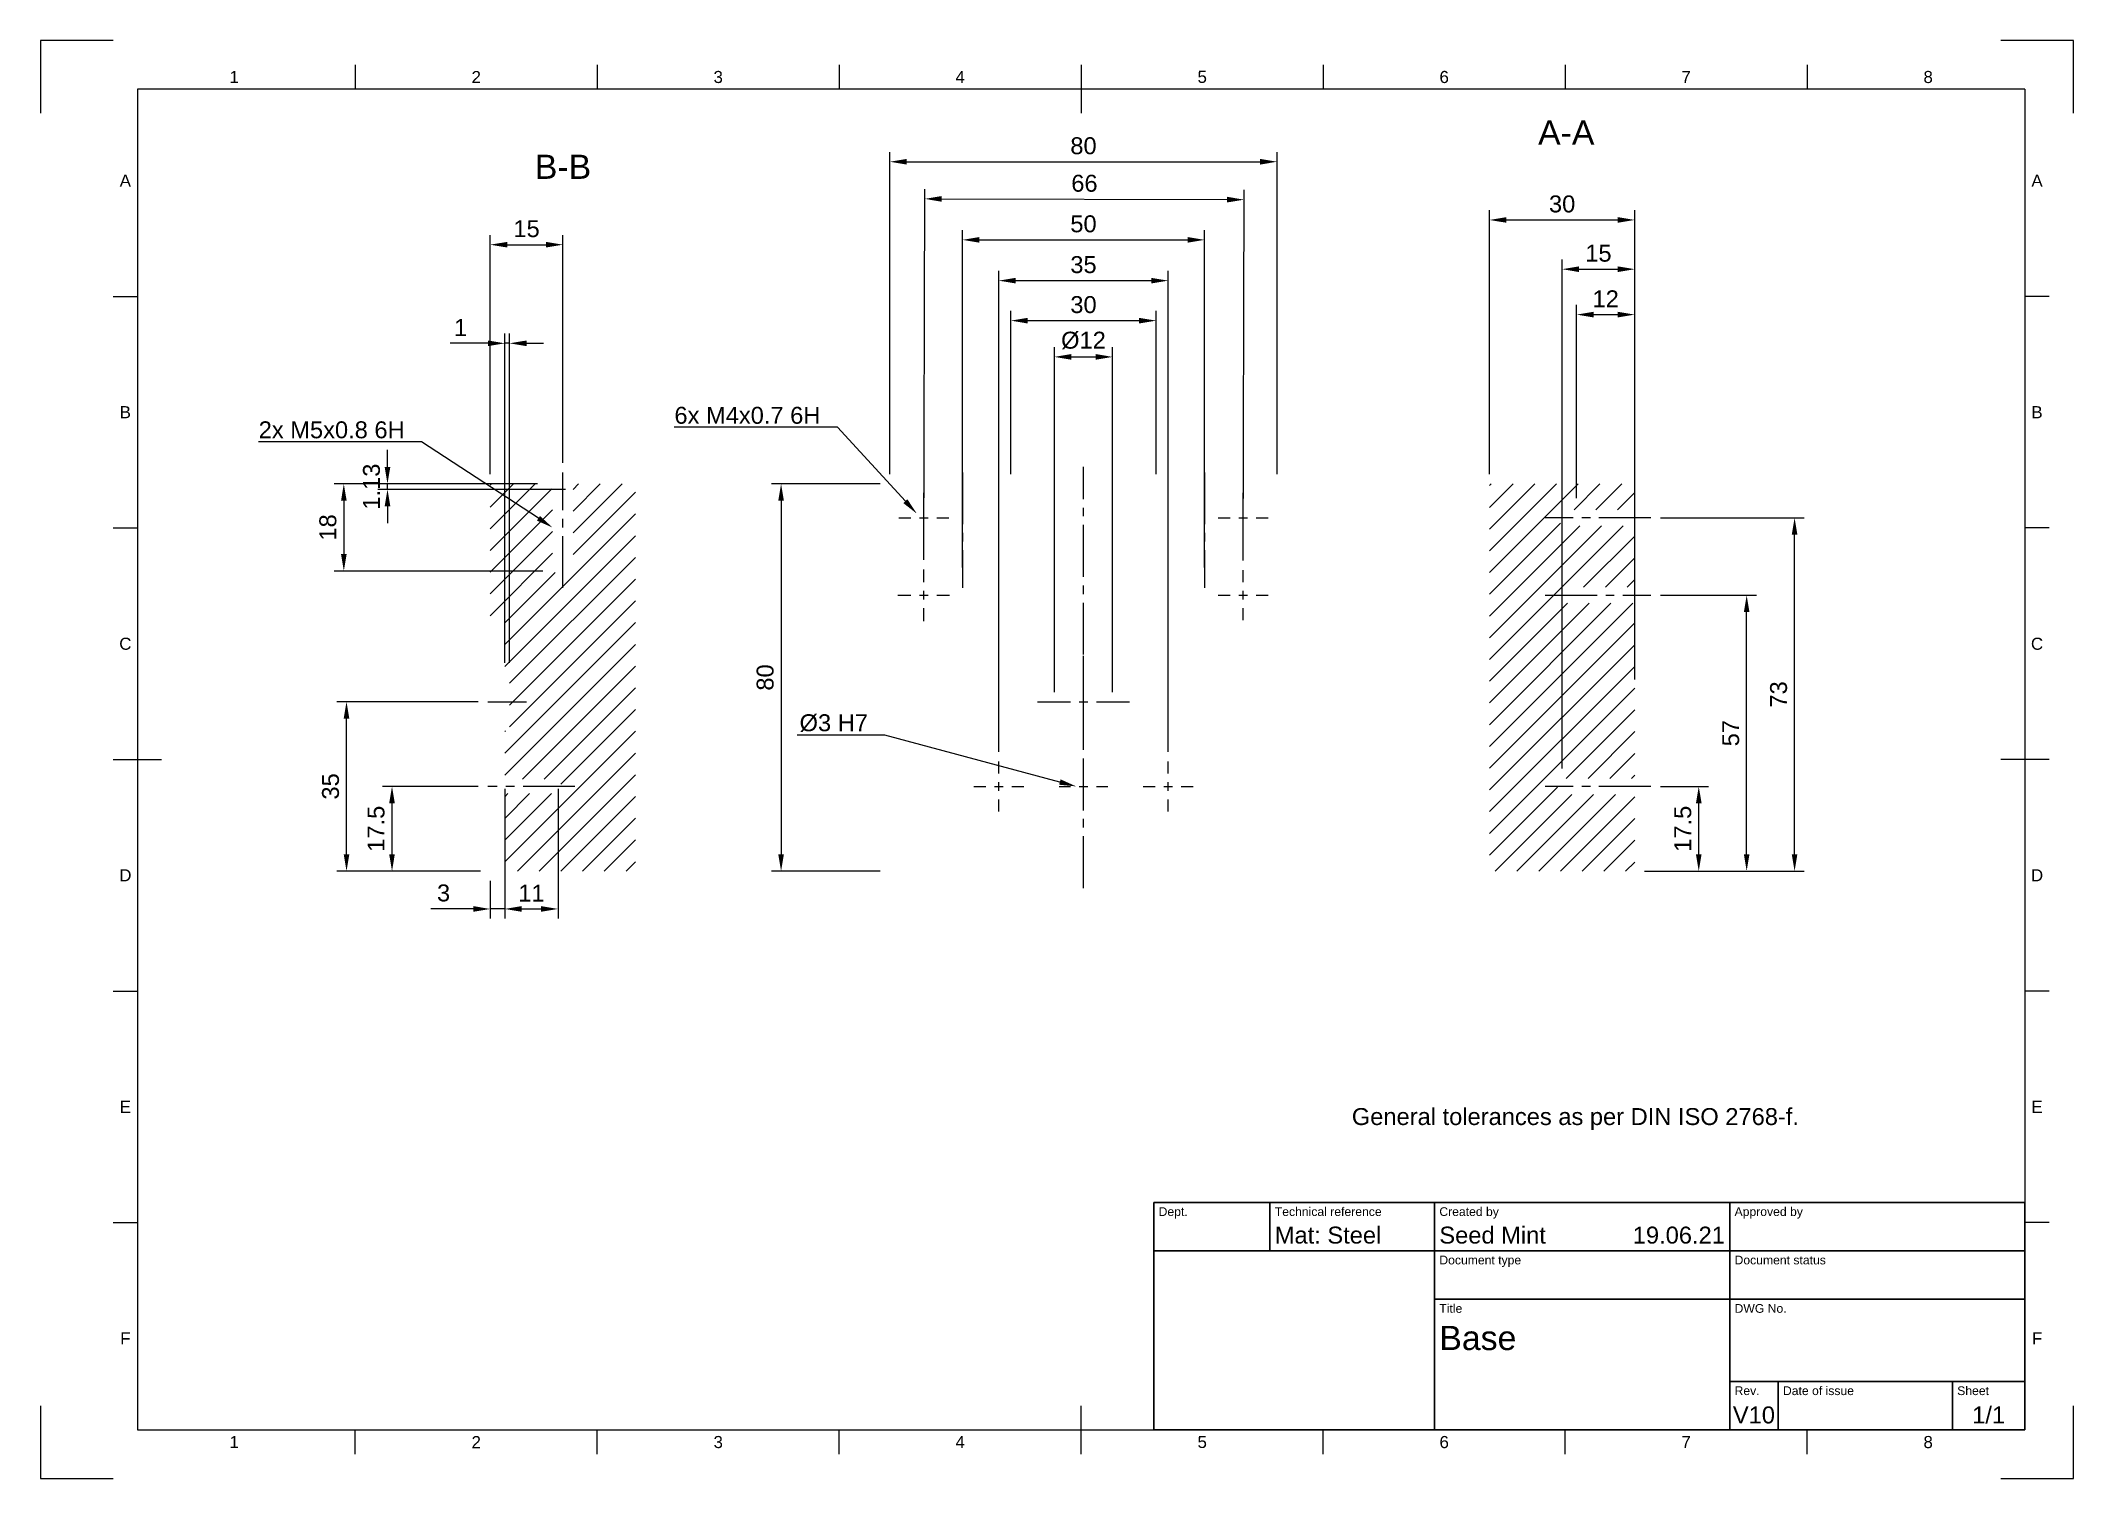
# Paper-space layout 'Plan1' of a CAD drawing. Header units: millimetres. Extents: x 0 to 420, y 0 to 297.
import ezdxf
from ezdxf import colors
from ezdxf.entities.mleader import LeaderData, LeaderLine
from ezdxf.enums import TextEntityAlignment as Align
from ezdxf.math import Vec2, Vec3

# ---------------------------------------------------------------- set-up
doc = ezdxf.new("R2010")
doc.units = ezdxf.units.MM
doc.header["$LTSCALE"] = 0.75
doc.linetypes.add('CENTER2', pattern=[28.575, 19.05, -3.175, 3.175, -3.175])
for name, color, linetype, lineweight in [('Annotations', 7, 'Continuous', 25), ('Beschriftungen', 7, 'Continuous', 25), ('Border', 7, 'Continuous', 25), ('Center Lines', 7, 'CENTER2', 25), ('Dimensions', 7, 'Continuous', 25), ('Schraffur', 7, 'Continuous', 25), ('TitleBlock', 7, 'Continuous', 35)]:
    doc.layers.add(name, color=color, linetype=linetype, lineweight=lineweight)
doc.styles.add('FusionTitle', font='Arial.ttf')
doc.styles.get("Standard").update_dxf_attribs({"font": 'Arial.ttf'})
doc.dimstyles.new('ISO-25', dxfattribs={"dimtxt": 3.5, "dimasz": 3.5, "dimexe": 2, "dimexo": 2, "dimgap": 1.5, "dimtad": 1, "dimzin": 12, "dimdsep": 46, "dimtxsty": 'Standard', "dimcen": 0, "dimclrd": 256, "dimclre": 256, "dimclrt": 256, "dimazin": 3, "dimtp": 0.1, "dimtm": 0.1, "dimtfac": 0.714, "dimtmove": 0, "dimatfit": 3, "dimfxl": 1, "dimtzin": 12, "dimarcsym": 0})

# ---------------------------------------------------------------- blocks, each defined once
blk = doc.blocks.new('ISO_A3_SHEET')
at = {"layer": 'Border'}
for p, q in [((65, 292), (65, 287)), ((115, 292), (115, 287)), ((165, 292), (165, 287)), ((215, 292), (215, 282)), ((265, 292), (265, 287)), ((315, 292), (315, 287)), ((365, 292), (365, 287)), ((410, 287), (20, 287)), ((20, 287), (20, 10)), ((410, 287), (410, 10)), ((15, 244.16666), (20, 244.16666)), ((415, 244.16666), (410, 244.16666)), ((15, 196.33333), (20, 196.33333)), ((415, 196.33333), (410, 196.33333)), ((15, 148.5), (25, 148.5)), ((415, 148.5), (405, 148.5)), ((15, 100.66667), (20, 100.66667)), ((415, 100.66667), (410, 100.66667)), ((15, 52.83334), (20, 52.83334)), ((415, 52.83334), (410, 52.83334)), ((215, 5), (215, 15)), ((20, 10), (410, 10)), ((65, 5), (65, 10)), ((115, 5), (115, 10)), ((165, 5), (165, 10)), ((265, 5), (265, 10)), ((315, 5), (315, 10)), ((365, 5), (365, 10))]:
    blk.add_line(p, q, dxfattribs=at)
at = {"layer": 'Defpoints'}
for p, q in [((15, 297), (0, 297)), ((0, 297), (0, 282)), ((420, 297), (405, 297)), ((420, 282), (420, 297)), ((0, 15), (0, 0)), ((420, 0), (420, 15)), ((0, 0), (15, 0)), ((405, 0), (420, 0))]:
    blk.add_line(p, q, dxfattribs=at)
at = {"layer": 'Border', "style": 'FusionTitle'}
for s, p in [('1', (40, 289.5)), ('2', (90, 289.5)), ('3', (140, 289.5)), ('4', (190, 289.5)), ('5', (240, 289.5)), ('6', (290, 289.5)), ('7', (340, 289.5)), ('8', (390, 289.5)), ('A', (17.5, 268.08333)), ('A', (412.5, 268.08333)), ('B', (17.5, 220.25)), ('B', (412.5, 220.25)), ('C', (17.5, 172.41667)), ('C', (412.5, 172.41667)), ('D', (17.5, 124.58334)), ('D', (412.5, 124.58334)), ('E', (17.5, 76.75001)), ('E', (412.5, 76.75001)), ('F', (17.5, 28.91668)), ('F', (412.5, 28.91668)), ('1', (40, 7.5)), ('2', (90, 7.5)), ('3', (140, 7.5)), ('4', (190, 7.5)), ('5', (240, 7.5)), ('6', (290, 7.5)), ('7', (340, 7.5)), ('8', (390, 7.5))]:
    blk.add_text(s, height=2.5, dxfattribs=at).set_placement(p, align=Align.MIDDLE)
blk = doc.blocks.new('ISO_TITLEBLOCK')
at = {"layer": 'TitleBlock'}
for p, q in [((0, 47), (-180, 47)), ((-180, 47), (-180, 0)), ((-156, 37), (-156, 47)), ((-122, 0), (-122, 47)), ((-61, 0), (-61, 47)), ((0, 0), (0, 47)), ((-180, 37), (0, 37)), ((-122, 27), (0, 27)), ((-61, 10), (0, 10)), ((-51, 0), (-51, 10)), ((-15, 0), (-15, 10)), ((-180, 0), (0, 0))]:
    blk.add_line(p, q, dxfattribs=at)
at = {"layer": 'TitleBlock', "style": 'FusionTitle'}
for s, p in [('Dept.', (-179, 46)), ('Technical reference', (-155, 46)), ('Created by', (-121, 46)), ('Approved by', (-60, 46)), ('Document type', (-121, 36)), ('Document status', (-60, 36)), ('Title', (-121, 26)), ('DWG No.', (-60, 26)), ('Rev.', (-60, 9)), ('Date of issue', (-50, 9)), ('Sheet', (-14, 9))]:
    blk.add_text(s, height=1.8, dxfattribs=at).set_placement(p, align=Align.TOP_LEFT)
for tag, height, p in [('DEPT', 3.5, (-179, 42)), ('TECHNICAL_REFERENCE', 3.5, (-155, 42)), ('CREATED_BY', 3.5, (-121, 42)), ('APPROVED_BY', 3.5, (-60, 42)), ('DOCUMENT_TYPE', 3.5, (-121, 32)), ('DOCUMENT_STATUS', 3.5, (-60, 32)), ('TITLE_1', 5, (-121, 21.5)), ('TITLE_2', 5, (-121, 14)), ('TITLE_3', 5, (-121, 6.5)), ('DATE_OF_ISSUE', 3.5, (-50, 5))]:
    blk.add_attdef(tag, text='', height=height, dxfattribs=at).set_placement(p, align=Align.TOP_LEFT)
for tag, p in [('CREATED_DATE', (-62, 42)), ('APPROVED_DATE', (-0.99, 42))]:
    blk.add_attdef(tag, text='', height=3.5, dxfattribs=at).set_placement(p, align=Align.TOP_RIGHT)
for tag, height, p in [('DRAWING_NUMBER', 5, (-30.5, 19.75)), ('REV', 3.5, (-56, 4.85)), ('SHEET', 3.5, (-7.5, 4.85))]:
    blk.add_attdef(tag, text='', height=height, dxfattribs=at).set_placement(p, align=Align.TOP_CENTER)
blk = doc.blocks.new('*U20')
at = {"layer": 'Center Lines', "color": 0, "ltscale": 0.75, "transparency": 16777216}
blk.add_line((0, -43.5), (0, 43.5), dxfattribs=at)
blk = doc.blocks.new('*U21')
at = {"layer": 'Center Lines', "color": 0, "ltscale": 0.75, "transparency": 16777216}
for p, q in [((0, 2.68), (0, 5.17)), ((-5.17, 0), (-2.68, 0)), ((2.68, 0), (5.17, 0)), ((0, -5.17), (0, -2.68))]:
    blk.add_line(p, q, dxfattribs=at)
at = {"layer": 'Center Lines', "color": 0, "linetype": 'Continuous', "ltscale": 0.75, "transparency": 16777216}
for p, q in [((-0.89, 0), (0.89, 0)), ((0, -0.89), (0, 0.89))]:
    blk.add_line(p, q, dxfattribs=at)
blk = doc.blocks.new('*U22')
at = {"layer": 'Center Lines', "color": 0, "ltscale": 0.75, "transparency": 16777216}
for p, q in [((0, 2.68), (0, 5.33)), ((-5.33, 0), (-2.68, 0)), ((2.68, 0), (5.33, 0)), ((0, -5.33), (0, -2.68))]:
    blk.add_line(p, q, dxfattribs=at)
at = {"layer": 'Center Lines', "color": 0, "linetype": 'Continuous', "ltscale": 0.75, "transparency": 16777216}
for p, q in [((-0.89, 0), (0.89, 0)), ((0, -0.89), (0, 0.89))]:
    blk.add_line(p, q, dxfattribs=at)
blk = doc.blocks.new('*U23')
at = {"layer": 'Center Lines', "color": 0, "ltscale": 0.75, "transparency": 16777216}
for p, q in [((0, 2.68), (0, 5.17)), ((-5.17, 0), (-2.68, 0)), ((2.68, 0), (5.17, 0)), ((0, -5.17), (0, -2.68))]:
    blk.add_line(p, q, dxfattribs=at)
at = {"layer": 'Center Lines', "color": 0, "linetype": 'Continuous', "ltscale": 0.75, "transparency": 16777216}
for p, q in [((-0.89, 0), (0.89, 0)), ((0, -0.89), (0, 0.89))]:
    blk.add_line(p, q, dxfattribs=at)
blk = doc.blocks.new('*U24')
at = {"layer": 'Center Lines', "color": 0, "ltscale": 0.75, "transparency": 16777216}
for p, q in [((0, 2.68), (0, 5.17)), ((-5.17, 0), (-2.68, 0)), ((2.68, 0), (5.17, 0)), ((0, -5.17), (0, -2.68))]:
    blk.add_line(p, q, dxfattribs=at)
at = {"layer": 'Center Lines', "color": 0, "linetype": 'Continuous', "ltscale": 0.75, "transparency": 16777216}
for p, q in [((-0.89, 0), (0.89, 0)), ((0, -0.89), (0, 0.89))]:
    blk.add_line(p, q, dxfattribs=at)
blk = doc.blocks.new('*U25')
at = {"layer": 'Center Lines', "color": 0, "ltscale": 0.75, "transparency": 16777216}
for p, q in [((0, 2.68), (0, 5.17)), ((-5.17, 0), (-2.68, 0)), ((2.68, 0), (5.17, 0)), ((0, -5.17), (0, -2.68))]:
    blk.add_line(p, q, dxfattribs=at)
at = {"layer": 'Center Lines', "color": 0, "linetype": 'Continuous', "ltscale": 0.75, "transparency": 16777216}
for p, q in [((-0.89, 0), (0.89, 0)), ((0, -0.89), (0, 0.89))]:
    blk.add_line(p, q, dxfattribs=at)
blk = doc.blocks.new('*U26')
at = {"layer": 'Center Lines', "color": 0, "ltscale": 0.75, "transparency": 16777216}
for p, q in [((0, 2.68), (0, 5.17)), ((-5.17, 0), (-2.68, 0)), ((2.68, 0), (5.17, 0)), ((0, -5.17), (0, -2.68))]:
    blk.add_line(p, q, dxfattribs=at)
at = {"layer": 'Center Lines', "color": 0, "linetype": 'Continuous', "ltscale": 0.75, "transparency": 16777216}
for p, q in [((-0.89, 0), (0.89, 0)), ((0, -0.89), (0, 0.89))]:
    blk.add_line(p, q, dxfattribs=at)
blk = doc.blocks.new('*U27')
at = {"layer": 'Center Lines', "color": 0, "ltscale": 0.75, "transparency": 16777216}
for p, q in [((0, 2.68), (0, 9.5)), ((-9.5, 0), (-2.68, 0)), ((2.68, 0), (9.5, 0)), ((0, -9.5), (0, -2.68))]:
    blk.add_line(p, q, dxfattribs=at)
at = {"layer": 'Center Lines', "color": 0, "linetype": 'Continuous', "ltscale": 0.75, "transparency": 16777216}
for p, q in [((-0.89, 0), (0.89, 0)), ((0, -0.89), (0, 0.89))]:
    blk.add_line(p, q, dxfattribs=at)
blk = doc.blocks.new('*U28')
at = {"layer": 'Center Lines', "color": 0, "ltscale": 0.75, "transparency": 16777216}
blk.add_line((0, 11.9335), (0, -11.9335), dxfattribs=at)
blk = doc.blocks.new('*U29')
at = {"layer": 'Center Lines', "color": 0, "ltscale": 0.75, "transparency": 16777216}
blk.add_line((0, 11.9335), (0, -11.9335), dxfattribs=at)
blk = doc.blocks.new('*D30')
at = {"layer": 'Defpoints', "color": 0, "transparency": 16777216}
for p in [(255.47, 271.99), (175.47, 205.44), (255.47, 205.44)]:
    blk.add_point(p, dxfattribs=at)
at = {"layer": 'Dimensions', "lineweight": -2, "transparency": 16777216}
for p, q in [((175.47, 207.44), (175.47, 273.99)), ((255.47, 207.44), (255.47, 273.99)), ((178.97, 271.99), (251.97, 271.99))]:
    blk.add_line(p, q, dxfattribs=at)
at = {"layer": 'Dimensions', "transparency": 16777216}
for points in [[(178.97, 272.57), (178.97, 271.4), (175.47, 271.99)], [(251.97, 272.57), (251.97, 271.4), (255.47, 271.99)]]:
    blk.add_solid(points, dxfattribs=at)
at = {"layer": 'Dimensions', "transparency": 16777216, "insert": (215.47, 275.27), "char_height": 3.5, "attachment_point": 5}
blk.add_mtext('80', dxfattribs=at)
blk = doc.blocks.new('*D31')
at = {"layer": 'Defpoints', "color": 0, "transparency": 16777216}
for p in [(240.47, 255.85), (190.47, 186.17), (240.47, 186.17)]:
    blk.add_point(p, dxfattribs=at)
at = {"layer": 'Dimensions', "lineweight": -2, "transparency": 16777216}
for p, q in [((190.47, 188.17), (190.47, 257.85)), ((240.47, 188.17), (240.47, 257.85)), ((193.97, 255.85), (236.97, 255.85))]:
    blk.add_line(p, q, dxfattribs=at)
at = {"layer": 'Dimensions', "transparency": 16777216}
for points in [[(193.97, 256.43), (193.97, 255.27), (190.47, 255.85)], [(236.97, 256.43), (236.97, 255.27), (240.47, 255.85)]]:
    blk.add_solid(points, dxfattribs=at)
at = {"layer": 'Dimensions', "transparency": 16777216, "insert": (215.47, 259.14), "char_height": 3.5, "attachment_point": 5}
blk.add_mtext('50', dxfattribs=at)
blk = doc.blocks.new('*D32')
at = {"layer": 'Defpoints', "color": 0, "transparency": 16777216}
for p in [(230.47, 239.16), (200.47, 205.44), (230.47, 205.44)]:
    blk.add_point(p, dxfattribs=at)
at = {"layer": 'Dimensions', "lineweight": -2, "transparency": 16777216}
for p, q in [((200.47, 207.44), (200.47, 241.16)), ((230.47, 207.44), (230.47, 241.16)), ((203.97, 239.16), (226.97, 239.16))]:
    blk.add_line(p, q, dxfattribs=at)
at = {"layer": 'Dimensions', "transparency": 16777216}
for points in [[(203.97, 239.74), (203.97, 238.57), (200.47, 239.16)], [(226.97, 239.74), (226.97, 238.57), (230.47, 239.16)]]:
    blk.add_solid(points, dxfattribs=at)
at = {"layer": 'Dimensions', "transparency": 16777216, "insert": (215.47, 242.45), "char_height": 3.5, "attachment_point": 5}
blk.add_mtext('30', dxfattribs=at)
blk = doc.blocks.new('*U35')
at = {"layer": 'Center Lines', "color": 0, "ltscale": 0.75, "transparency": 16777216}
for p, q in [((0, 2.68), (0, 5)), ((-5, 0), (-2.68, 0)), ((2.68, 0), (5, 0)), ((0, -5), (0, -2.68))]:
    blk.add_line(p, q, dxfattribs=at)
at = {"layer": 'Center Lines', "color": 0, "linetype": 'Continuous', "ltscale": 0.75, "transparency": 16777216}
for p, q in [((-0.89, 0), (0.89, 0)), ((0, -0.89), (0, 0.89))]:
    blk.add_line(p, q, dxfattribs=at)
blk = doc.blocks.new('*D36')
at = {"layer": 'Defpoints', "color": 0, "transparency": 16777216}
for p in [(175.47, 205.44), (152.99, 125.44), (175.47, 125.44)]:
    blk.add_point(p, dxfattribs=at)
at = {"layer": 'Dimensions', "lineweight": -2, "transparency": 16777216}
for p, q in [((173.47, 205.44), (150.99, 205.44)), ((152.99, 201.94), (152.99, 128.94)), ((173.47, 125.44), (150.99, 125.44))]:
    blk.add_line(p, q, dxfattribs=at)
at = {"layer": 'Dimensions', "transparency": 16777216}
for points in [[(152.41, 201.94), (153.58, 201.94), (152.99, 205.44)], [(152.41, 128.94), (153.58, 128.94), (152.99, 125.44)]]:
    blk.add_solid(points, dxfattribs=at)
at = {"layer": 'Dimensions', "transparency": 16777216, "insert": (149.71, 165.44), "char_height": 3.5, "attachment_point": 5, "rotation": 90}
blk.add_mtext('80', dxfattribs=at)
blk = doc.blocks.new('*D37')
at = {"layer": 'Defpoints', "color": 0, "transparency": 16777216}
for p in [(221.47, 231.67), (209.47, 160.44), (221.47, 160.44)]:
    blk.add_point(p, dxfattribs=at)
at = {"layer": 'Dimensions', "lineweight": -2, "transparency": 16777216}
for p, q in [((209.47, 162.44), (209.47, 233.67)), ((212.97, 231.67), (217.97, 231.67)), ((221.47, 162.44), (221.47, 233.67))]:
    blk.add_line(p, q, dxfattribs=at)
at = {"layer": 'Dimensions', "transparency": 16777216}
for points in [[(212.97, 232.26), (212.97, 231.09), (209.47, 231.67)], [(217.97, 232.26), (217.97, 231.09), (221.47, 231.67)]]:
    blk.add_solid(points, dxfattribs=at)
at = {"layer": 'Dimensions', "transparency": 16777216, "insert": (215.47, 235.06), "char_height": 3.5, "attachment_point": 5}
blk.add_mtext('%%C12', dxfattribs=at)
blk = doc.blocks.new('*D38')
at = {"layer": 'Defpoints', "color": 0, "transparency": 16777216}
for p in [(329.37, 259.96), (299.37, 205.44), (329.37, 205.44)]:
    blk.add_point(p, dxfattribs=at)
at = {"layer": 'Dimensions', "lineweight": -2, "transparency": 16777216}
for p, q in [((299.37, 207.44), (299.37, 261.96)), ((329.37, 207.44), (329.37, 261.96)), ((302.87, 259.96), (325.87, 259.96))]:
    blk.add_line(p, q, dxfattribs=at)
at = {"layer": 'Dimensions', "transparency": 16777216}
for points in [[(302.87, 260.54), (302.87, 259.38), (299.37, 259.96)], [(325.87, 260.54), (325.87, 259.38), (329.37, 259.96)]]:
    blk.add_solid(points, dxfattribs=at)
at = {"layer": 'Dimensions', "transparency": 16777216, "insert": (314.37, 263.25), "char_height": 3.5, "attachment_point": 5}
blk.add_mtext('30', dxfattribs=at)
blk = doc.blocks.new('*D39')
at = {"layer": 'Defpoints', "color": 0, "transparency": 16777216}
for p in [(329.37, 240.41), (329.37, 205.44), (317.37, 200.5)]:
    blk.add_point(p, dxfattribs=at)
at = {"layer": 'Dimensions', "lineweight": -2, "transparency": 16777216}
for p, q in [((317.37, 202.5), (317.37, 242.41)), ((320.87, 240.41), (325.87, 240.41)), ((329.37, 207.44), (329.37, 242.41))]:
    blk.add_line(p, q, dxfattribs=at)
at = {"layer": 'Dimensions', "transparency": 16777216}
for points in [[(320.87, 240.99), (320.87, 239.83), (317.37, 240.41)], [(325.87, 240.99), (325.87, 239.83), (329.37, 240.41)]]:
    blk.add_solid(points, dxfattribs=at)
at = {"layer": 'Dimensions', "transparency": 16777216, "insert": (323.37, 243.67), "char_height": 3.5, "attachment_point": 5}
blk.add_mtext('12', dxfattribs=at)
blk = doc.blocks.new('*U40')
at = {"layer": 'Center Lines', "color": 0, "ltscale": 0.75, "transparency": 16777216}
blk.add_line((10.91675, 0), (-10.91675, 0), dxfattribs=at)
blk = doc.blocks.new('*U41')
at = {"layer": 'Center Lines', "color": 0, "ltscale": 0.75, "transparency": 16777216}
blk.add_line((-10.91675, 0), (10.91675, 0), dxfattribs=at)
blk = doc.blocks.new('*U42')
at = {"layer": 'Center Lines', "color": 0, "ltscale": 0.75, "transparency": 16777216}
blk.add_line((10.91675, 0), (-10.91675, 0), dxfattribs=at)
blk = doc.blocks.new('*D43')
at = {"layer": 'Defpoints', "color": 0, "transparency": 16777216}
for p in [(332.7, 142.94), (342.6, 142.94), (329.37, 125.44)]:
    blk.add_point(p, dxfattribs=at)
at = {"layer": 'Dimensions', "lineweight": -2, "transparency": 16777216}
for p, q in [((334.7, 142.94), (344.6, 142.94)), ((342.6, 128.94), (342.6, 139.44)), ((331.37, 125.44), (344.6, 125.44))]:
    blk.add_line(p, q, dxfattribs=at)
at = {"layer": 'Dimensions', "transparency": 16777216}
for points in [[(342.02, 139.44), (343.19, 139.44), (342.6, 142.94)], [(342.02, 128.94), (343.19, 128.94), (342.6, 125.44)]]:
    blk.add_solid(points, dxfattribs=at)
at = {"layer": 'Dimensions', "transparency": 16777216, "insert": (339.31, 134.19), "char_height": 3.5, "attachment_point": 5, "rotation": 90}
blk.add_mtext('17.5', dxfattribs=at)
blk = doc.blocks.new('*D44')
at = {"layer": 'Defpoints', "color": 0, "transparency": 16777216}
for p in [(332.7, 182.44), (352.5, 182.44), (329.37, 125.44)]:
    blk.add_point(p, dxfattribs=at)
at = {"layer": 'Dimensions', "lineweight": -2, "transparency": 16777216}
for p, q in [((334.7, 182.44), (354.5, 182.44)), ((352.5, 128.94), (352.5, 178.94)), ((331.37, 125.44), (354.5, 125.44))]:
    blk.add_line(p, q, dxfattribs=at)
at = {"layer": 'Dimensions', "transparency": 16777216}
for points in [[(351.92, 178.94), (353.08, 178.94), (352.5, 182.44)], [(351.92, 128.94), (353.08, 128.94), (352.5, 125.44)]]:
    blk.add_solid(points, dxfattribs=at)
at = {"layer": 'Dimensions', "transparency": 16777216, "insert": (349.22, 153.94), "char_height": 3.5, "attachment_point": 5, "rotation": 90}
blk.add_mtext('57', dxfattribs=at)
blk = doc.blocks.new('*D45')
at = {"layer": 'Defpoints', "color": 0, "transparency": 16777216}
for p in [(332.7, 198.44), (362.4, 198.44), (329.37, 125.44)]:
    blk.add_point(p, dxfattribs=at)
at = {"layer": 'Dimensions', "lineweight": -2, "transparency": 16777216}
for p, q in [((334.7, 198.44), (364.4, 198.44)), ((362.4, 128.94), (362.4, 194.94)), ((331.37, 125.44), (364.4, 125.44))]:
    blk.add_line(p, q, dxfattribs=at)
at = {"layer": 'Dimensions', "transparency": 16777216}
for points in [[(361.82, 194.94), (362.98, 194.94), (362.4, 198.44)], [(361.82, 128.94), (362.98, 128.94), (362.4, 125.44)]]:
    blk.add_solid(points, dxfattribs=at)
at = {"layer": 'Dimensions', "transparency": 16777216, "insert": (359.11, 161.94), "char_height": 3.5, "attachment_point": 5, "rotation": 90}
blk.add_mtext('73', dxfattribs=at)
blk = doc.blocks.new('*D46')
at = {"layer": 'Defpoints', "color": 0, "transparency": 16777216}
for p in [(248.66, 264.15), (182.47, 187.77), (248.47, 187.61)]:
    blk.add_point(p, dxfattribs=at)
at = {"layer": 'Dimensions', "lineweight": -2, "transparency": 16777216}
for p, q in [((182.47, 189.77), (182.67, 266.32)), ((248.47, 189.61), (248.67, 266.15)), ((186.16, 264.31), (245.16, 264.16))]:
    blk.add_line(p, q, dxfattribs=at)
at = {"layer": 'Dimensions', "transparency": 16777216}
for points in [[(186.16, 264.89), (186.16, 263.73), (182.66, 264.32)], [(245.16, 264.74), (245.16, 263.58), (248.66, 264.15)]]:
    blk.add_solid(points, dxfattribs=at)
at = {"layer": 'Dimensions', "transparency": 16777216, "insert": (215.67, 267.52), "char_height": 3.5, "attachment_point": 5, "rotation": 359.8555}
blk.add_mtext('66', dxfattribs=at)
blk = doc.blocks.new('*U49')
at = {"layer": 'Center Lines', "color": 0, "ltscale": 0.75, "transparency": 16777216}
blk.add_line((0, -11.9335), (0, 11.9335), dxfattribs=at)
blk = doc.blocks.new('*U50')
at = {"layer": 'Center Lines', "color": 0, "ltscale": 0.75, "transparency": 16777216}
blk.add_line((9, 0), (-9, 0), dxfattribs=at)
blk = doc.blocks.new('*U51')
at = {"layer": 'Center Lines', "color": 0, "ltscale": 0.75, "transparency": 16777216}
blk.add_line((-4, 0), (4, 0), dxfattribs=at)
blk = doc.blocks.new('*D52')
at = {"layer": 'Defpoints', "color": 0, "transparency": 16777216}
for p in [(107.9, 254.85), (107.9, 207.81), (92.9, 205.44)]:
    blk.add_point(p, dxfattribs=at)
at = {"layer": 'Dimensions', "lineweight": -2, "transparency": 16777216}
for p, q in [((92.9, 207.44), (92.9, 256.85)), ((107.9, 209.81), (107.9, 256.85)), ((96.4, 254.85), (104.4, 254.85))]:
    blk.add_line(p, q, dxfattribs=at)
at = {"layer": 'Dimensions', "transparency": 16777216}
for points in [[(96.4, 255.43), (96.4, 254.27), (92.9, 254.85)], [(104.4, 255.43), (104.4, 254.27), (107.9, 254.85)]]:
    blk.add_solid(points, dxfattribs=at)
at = {"layer": 'Dimensions', "transparency": 16777216, "insert": (100.4, 258.14), "char_height": 3.5, "attachment_point": 5}
blk.add_mtext('15', dxfattribs=at)
blk = doc.blocks.new('*D53')
at = {"layer": 'Defpoints', "color": 0, "transparency": 16777216}
for p in [(95.9, 144.44), (106.9, 144.44), (106.9, 117.63)]:
    blk.add_point(p, dxfattribs=at)
at = {"layer": 'Dimensions', "lineweight": -2, "transparency": 16777216}
for p, q in [((95.9, 142.44), (95.9, 115.63)), ((106.9, 142.44), (106.9, 115.63)), ((99.4, 117.63), (103.4, 117.63))]:
    blk.add_line(p, q, dxfattribs=at)
at = {"layer": 'Dimensions', "transparency": 16777216}
for points in [[(99.4, 118.21), (99.4, 117.05), (95.9, 117.63)], [(103.4, 118.21), (103.4, 117.05), (106.9, 117.63)]]:
    blk.add_solid(points, dxfattribs=at)
at = {"layer": 'Dimensions', "transparency": 16777216, "insert": (101.4, 120.89), "char_height": 3.5, "attachment_point": 5}
blk.add_mtext('11', dxfattribs=at)
blk = doc.blocks.new('*D54')
at = {"layer": 'Defpoints', "color": 0, "transparency": 16777216}
for p in [(92.9, 125.44), (95.9, 125.44), (95.9, 117.62)]:
    blk.add_point(p, dxfattribs=at)
at = {"layer": 'Dimensions', "lineweight": -2, "transparency": 16777216}
for p, q in [((92.9, 123.44), (92.9, 115.62)), ((95.9, 123.44), (95.9, 115.62)), ((89.4, 117.62), (80.6, 117.62)), ((95.9, 117.62), (92.9, 117.62)), ((99.4, 117.62), (102.9, 117.62))]:
    blk.add_line(p, q, dxfattribs=at)
at = {"layer": 'Dimensions', "transparency": 16777216}
for points in [[(89.4, 118.21), (89.4, 117.04), (92.9, 117.62)], [(99.4, 118.21), (99.4, 117.04), (95.9, 117.62)]]:
    blk.add_solid(points, dxfattribs=at)
at = {"layer": 'Dimensions', "transparency": 16777216, "insert": (83.25, 120.91), "char_height": 3.5, "attachment_point": 5}
blk.add_mtext('3', dxfattribs=at)
blk = doc.blocks.new('*D55')
at = {"layer": 'Defpoints', "color": 0, "transparency": 16777216}
for p in [(96.9, 234.48), (95.9, 166.44), (96.9, 166.44)]:
    blk.add_point(p, dxfattribs=at)
at = {"layer": 'Dimensions', "lineweight": -2, "transparency": 16777216}
for p, q in [((95.9, 168.44), (95.9, 236.48)), ((96.9, 168.44), (96.9, 236.48)), ((92.4, 234.48), (84.61, 234.48)), ((96.9, 234.48), (95.9, 234.48)), ((100.4, 234.48), (103.9, 234.48))]:
    blk.add_line(p, q, dxfattribs=at)
at = {"layer": 'Dimensions', "transparency": 16777216}
for points in [[(92.4, 235.06), (92.4, 233.89), (95.9, 234.48)], [(100.4, 235.06), (100.4, 233.89), (96.9, 234.48)]]:
    blk.add_solid(points, dxfattribs=at)
at = {"layer": 'Dimensions', "transparency": 16777216, "insert": (86.75, 237.73), "char_height": 3.5, "attachment_point": 5}
blk.add_mtext('1', dxfattribs=at)
blk = doc.blocks.new('*D56')
at = {"layer": 'Defpoints', "color": 0, "transparency": 16777216}
for p in [(329.37, 249.79), (329.37, 163), (314.37, 144.61)]:
    blk.add_point(p, dxfattribs=at)
at = {"layer": 'Dimensions', "lineweight": -2, "transparency": 16777216}
for p, q in [((314.37, 146.61), (314.37, 251.79)), ((317.87, 249.79), (325.87, 249.79)), ((329.37, 165), (329.37, 251.79))]:
    blk.add_line(p, q, dxfattribs=at)
at = {"layer": 'Dimensions', "transparency": 16777216}
for points in [[(317.87, 250.37), (317.87, 249.2), (314.37, 249.79)], [(325.87, 250.37), (325.87, 249.2), (329.37, 249.79)]]:
    blk.add_solid(points, dxfattribs=at)
at = {"layer": 'Dimensions', "transparency": 16777216, "insert": (321.87, 253.07), "char_height": 3.5, "attachment_point": 5}
blk.add_mtext('15', dxfattribs=at)
blk = doc.blocks.new('*D59')
at = {"layer": 'Defpoints', "color": 0, "transparency": 16777216}
for p in [(72.6, 142.94), (92.4, 142.94), (92.9, 125.44)]:
    blk.add_point(p, dxfattribs=at)
at = {"layer": 'Dimensions', "lineweight": -2, "transparency": 16777216}
for p, q in [((90.4, 142.94), (70.6, 142.94)), ((72.6, 128.94), (72.6, 139.44)), ((90.9, 125.44), (70.6, 125.44))]:
    blk.add_line(p, q, dxfattribs=at)
at = {"layer": 'Dimensions', "transparency": 16777216}
for points in [[(72.01, 139.44), (73.18, 139.44), (72.6, 142.94)], [(72.01, 128.94), (73.18, 128.94), (72.6, 125.44)]]:
    blk.add_solid(points, dxfattribs=at)
at = {"layer": 'Dimensions', "transparency": 16777216, "insert": (69.31, 134.19), "char_height": 3.5, "attachment_point": 5, "rotation": 90}
blk.add_mtext('17.5', dxfattribs=at)
blk = doc.blocks.new('*D60')
at = {"layer": 'Defpoints', "color": 0, "transparency": 16777216}
for p in [(63.2, 160.44), (92.4, 160.44), (92.9, 125.44)]:
    blk.add_point(p, dxfattribs=at)
at = {"layer": 'Dimensions', "lineweight": -2, "transparency": 16777216}
for p, q in [((90.4, 160.44), (61.2, 160.44)), ((63.2, 128.94), (63.2, 156.94)), ((90.9, 125.44), (61.2, 125.44))]:
    blk.add_line(p, q, dxfattribs=at)
at = {"layer": 'Dimensions', "transparency": 16777216}
for points in [[(62.61, 156.94), (63.78, 156.94), (63.2, 160.44)], [(62.61, 128.94), (63.78, 128.94), (63.2, 125.44)]]:
    blk.add_solid(points, dxfattribs=at)
at = {"layer": 'Dimensions', "transparency": 16777216, "insert": (59.91, 142.94), "char_height": 3.5, "attachment_point": 5, "rotation": 90}
blk.add_mtext('35', dxfattribs=at)
blk = doc.blocks.new('*D61')
at = {"layer": 'Defpoints', "color": 0, "transparency": 16777216}
for p in [(104.65, 205.44), (62.64, 187.44), (105.78, 187.44)]:
    blk.add_point(p, dxfattribs=at)
at = {"layer": 'Dimensions', "lineweight": -2, "transparency": 16777216}
for p, q in [((102.65, 205.44), (60.64, 205.44)), ((62.64, 201.94), (62.64, 190.94)), ((103.78, 187.44), (60.64, 187.44))]:
    blk.add_line(p, q, dxfattribs=at)
at = {"layer": 'Dimensions', "transparency": 16777216}
for points in [[(62.06, 201.94), (63.23, 201.94), (62.64, 205.44)], [(62.06, 190.94), (63.23, 190.94), (62.64, 187.44)]]:
    blk.add_solid(points, dxfattribs=at)
at = {"layer": 'Dimensions', "transparency": 16777216, "insert": (59.36, 196.44), "char_height": 3.5, "attachment_point": 5, "rotation": 90}
blk.add_mtext('18', dxfattribs=at)
blk = doc.blocks.new('*D62')
at = {"layer": 'Defpoints', "color": 0, "transparency": 16777216}
for p in [(232.97, 247.42), (197.97, 148.11), (232.97, 148.11)]:
    blk.add_point(p, dxfattribs=at)
at = {"layer": 'Dimensions', "lineweight": -2, "transparency": 16777216}
for p, q in [((197.97, 150.11), (197.97, 249.42)), ((232.97, 150.11), (232.97, 249.42)), ((201.47, 247.42), (229.47, 247.42))]:
    blk.add_line(p, q, dxfattribs=at)
at = {"layer": 'Dimensions', "transparency": 16777216}
for points in [[(201.47, 248), (201.47, 246.84), (197.97, 247.42)], [(229.47, 248), (229.47, 246.84), (232.97, 247.42)]]:
    blk.add_solid(points, dxfattribs=at)
at = {"layer": 'Dimensions', "transparency": 16777216, "insert": (215.47, 250.71), "char_height": 3.5, "attachment_point": 5}
blk.add_mtext('35', dxfattribs=at)
blk = doc.blocks.new('*D63')
at = {"layer": 'Defpoints', "color": 0, "transparency": 16777216}
for p in [(71.66, 205.44), (104.65, 205.44), (110.45, 204.31)]:
    blk.add_point(p, dxfattribs=at)
at = {"layer": 'Dimensions', "lineweight": -2, "transparency": 16777216}
for p, q in [((71.66, 208.94), (71.66, 212.44)), ((102.65, 205.44), (69.66, 205.44)), ((108.45, 204.31), (69.66, 204.31)), ((71.66, 204.31), (71.66, 205.44)), ((71.66, 200.81), (71.66, 197.31))]:
    blk.add_line(p, q, dxfattribs=at)
at = {"layer": 'Dimensions', "transparency": 16777216}
for points in [[(71.08, 208.94), (72.25, 208.94), (71.66, 205.44)], [(71.08, 200.81), (72.25, 200.81), (71.66, 204.31)]]:
    blk.add_solid(points, dxfattribs=at)
at = {"layer": 'Dimensions', "transparency": 16777216, "insert": (68.37, 204.87), "char_height": 3.5, "attachment_point": 5, "rotation": 90}
blk.add_mtext('1.13', dxfattribs=at)

psp = doc.layouts.new('Plan1')

# ---------------------------------------------------------------- hatches: boundary and pattern name
at = {"layer": 'Schraffur'}
h = psp.add_hatch(dxfattribs=at)
h.set_pattern_fill('ANSI31', color=256, style=0)
edge = h.paths.add_edge_path(flags=0)
edge.add_line((92.896, 176.972), (95.896, 176.972))
edge.add_line((95.896, 176.972), (122.896, 176.972))
edge.add_line((122.896, 176.972), (122.896, 205.441))
edge.add_line((122.896, 205.441), (111.144, 205.441))
edge.add_spline(control_points=[(111.144, 205.441), (110.457, 204.755), (110.01, 204.308)], knot_values=[0, 0, 0, 0.1603073, 0.1603073, 0.1603073], weights=[1, 1.023102, 1], degree=2, periodic=0)
edge.add_line((110.01, 204.308), (110.01, 187.441))
edge.add_spline(control_points=[(110.01, 187.441), (109.213, 186.963), (108.538, 186.56), (108.143, 186.33), (107.941, 186.232), (107.812, 186.246), (107.557, 186.381), (106.839, 186.807), (105.782, 187.441)], knot_values=[0, 0, 0, 0.0154634, 0.040517, 0.1134021, 0.2664357, 0.3970966, 0.4614141, 0.486446, 0.486446, 0.486446], weights=[1, 1.5541731, 2.9138908, 5.8390883, 10.1605565, 9.1902434, 4.769604, 1.8970826, 1], degree=2, periodic=0)
edge.add_line((105.782, 187.441), (105.782, 204.308))
edge.add_spline(control_points=[(105.782, 204.308), (105.335, 204.755), (104.648, 205.441)], knot_values=[0, 0, 0, 0.1603073, 0.1603073, 0.1603073], weights=[1, 1.023102, 1], degree=2, periodic=0)
edge.add_line((104.648, 205.441), (92.896, 205.441))
edge.add_line((92.896, 205.441), (92.896, 176.972))
edge = h.paths.add_edge_path(flags=0)
edge.add_line((95.896, 176.972), (95.896, 166.44))
edge.add_line((95.896, 166.44), (96.896, 166.44))
edge.add_line((96.896, 166.44), (96.896, 154.442))
edge.add_line((96.896, 154.442), (95.896, 154.442))
edge.add_line((95.896, 154.442), (95.896, 144.437))
edge.add_line((95.896, 144.437), (106.896, 144.437))
edge.add_spline(control_points=[(106.896, 144.437), (107.32, 143.729), (107.597, 143.257), (107.72, 143.026), (107.734, 142.899), (107.644, 142.707), (107.344, 142.193), (106.896, 141.446)], knot_values=[0, 0, 0, 0.0220534, 0.0596946, 0.1542097, 0.259038, 0.3179705, 0.342316, 0.342316, 0.342316], weights=[1, 1.7770041, 3.6092169, 6.6414999, 7.3369689, 4.3745269, 1.85776, 1], degree=2, periodic=0)
edge.add_line((106.896, 141.446), (95.896, 141.446))
edge.add_line((95.896, 141.446), (95.896, 125.441))
edge.add_line((95.896, 125.441), (122.896, 125.441))
edge.add_line((122.896, 125.441), (122.896, 176.972))
edge.add_line((122.896, 176.972), (95.896, 176.972))
h = psp.add_hatch(dxfattribs=at)
h.set_pattern_fill('ANSI31', color=256, style=0)
h.paths.add_polyline_path([(329.369, 162.999), (299.369, 162.999), (299.369, 125.441), (329.369, 125.441), (329.369, 141.109), (329.202, 141.275), (314.369, 141.275), (313.368, 142.941), (314.369, 144.607), (329.202, 144.607), (329.369, 144.774)], flags=0)
h.paths.add_polyline_path([(329.369, 162.999), (329.369, 180.609), (329.202, 180.775), (314.369, 180.775), (313.368, 182.441), (314.369, 184.107), (329.202, 184.107), (329.369, 184.274), (329.369, 196.609), (329.202, 196.775), (314.369, 196.775), (313.368, 198.441), (314.369, 200.107), (329.202, 200.107), (329.369, 200.274), (329.369, 205.441), (299.369, 205.441), (299.369, 162.999)], flags=0)

# ---------------------------------------------------------------- block references
at = {"layer": 'Border'}
psp.add_blockref('ISO_A3_SHEET', (0, 0), dxfattribs=at)
at = {"layer": 'Center Lines', "ltscale": 0.75}
for name, p in [('*U49', (107.896, 195.875)), ('*U28', (190.47, 195.875)), ('*U20', (215.47, 165.441)), ('*U29', (240.47, 195.875)), ('*U21', (182.47, 198.441)), ('*U23', (248.47, 198.441)), ('*U40', (321.786, 198.441)), ('*U22', (182.47, 182.441)), ('*U24', (248.47, 182.441)), ('*U41', (321.786, 182.441)), ('*U27', (215.47, 160.441)), ('*U51', (96.396, 160.441)), ('*U26', (197.97, 142.941)), ('*U35', (215.47, 142.941)), ('*U25', (232.97, 142.941)), ('*U50', (101.396, 142.941)), ('*U42', (321.786, 142.941))]:
    psp.add_blockref(name, p, dxfattribs=at)
at = {"layer": 'TitleBlock'}
psp.add_blockref('ISO_TITLEBLOCK', (410, 10), dxfattribs=at).add_auto_attribs({'REV': 'V10', 'CREATED_DATE': '19.06.21', 'SHEET': '1/1', 'TITLE_1': 'Base', 'CREATED_BY': 'Seed Mint', 'TECHNICAL_REFERENCE': 'Mat: Steel '})

# ---------------------------------------------------------------- texts
at = {"layer": 'Annotations', "insert": (270.917, 76.487), "char_height": 3.5, "attachment_point": 1}
psp.add_mtext_dynamic_manual_height_columns('General tolerances as per DIN ISO 2768-f.', width=111.74197, gutter_width=17.5, heights=[0], dxfattribs=at)
at = {"layer": 'Beschriftungen', "char_height": 5, "attachment_point": 8}
for s, insert, width in [('A-A ', (315.229, 275.512), 14.16439), ('B-B', (107.926, 268.451), 13.26057)]:
    psp.add_mtext(s, dxfattribs=dict(at, insert=insert, width=width))

# ---------------------------------------------------------------- dimensions: what is measured, and where the dimension line sits
at = {"layer": 'Dimensions'}
for base, p1, p2, angle, picture, middle, dimtype in [((255.47, 271.986), (175.47, 205.441), (255.47, 205.441), 0, '*D30', (215.47, 271.986), 161), ((248.663, 264.151), (182.47, 187.774), (248.47, 187.607), 359.85546, '*D46', (215.663, 264.234), 161), ((240.47, 255.849), (190.47, 186.169), (240.47, 186.169), 0, '*D31', (215.47, 255.849), 161), ((96.896, 234.475), (95.896, 166.44), (96.896, 166.44), 0, '*D55', (86.751, 234.475), 161), ((71.662, 205.441), (110.453, 204.308), (104.648, 205.441), 90, '*D63', (71.662, 204.875), 160), ((152.993, 125.441), (175.47, 205.441), (175.47, 125.441), 270, '*D36', (152.993, 165.441), 161), ((95.896, 117.624), (92.896, 125.441), (95.896, 125.441), 180, '*D54', (83.25, 117.624), 160)]:
    dim = psp.add_linear_dim(base=base, p1=p1, p2=p2, angle=angle, dimstyle='ISO-25', override={"dimlfac": -1}, dxfattribs=at)
    dim.commit()
    dim.dimension.update_dxf_attribs({"geometry": picture, "text_midpoint": middle, "dimtype": dimtype})
for p1, p2, distance, picture, middle in [((299.369, 205.441), (329.369, 205.441), 54.52, '*D38', (314.369, 263.249)), ((197.97, 148.107), (232.97, 148.107), 99.314, '*D62', (215.47, 250.71)), ((200.47, 205.441), (230.47, 205.441), 33.717, '*D32', (215.47, 242.446)), ((95.896, 144.437), (106.896, 144.437), -26.806, '*D53', (101.396, 120.888))]:
    dim = psp.add_aligned_dim(p1=p1, p2=p2, distance=distance, dimstyle='ISO-25', override={"dimlfac": -1, "dimclrd": 256, "dimclre": 256}, dxfattribs=at)
    dim.commit()
    dim.dimension.update_dxf_attribs({"geometry": picture, "text_midpoint": middle})
for base, p1, p2, angle, picture, middle in [((107.896, 254.851), (92.896, 205.441), (107.896, 207.808), 180, '*D52', (100.396, 258.138)), ((329.369, 249.788), (314.369, 144.607), (329.369, 162.999), 180, '*D56', (321.869, 253.075)), ((62.645, 187.441), (104.646, 205.441), (105.779, 187.441), 90, '*D61', (59.358, 196.441)), ((362.401, 198.441), (329.369, 125.441), (332.702, 198.441), 90, '*D45', (359.113, 161.941)), ((352.501, 182.441), (329.369, 125.441), (332.702, 182.441), 90, '*D44', (349.222, 153.941)), ((63.197, 160.441), (92.896, 125.441), (92.396, 160.441), 90, '*D60', (59.909, 142.941)), ((72.597, 142.941), (92.896, 125.441), (92.396, 142.941), 270, '*D59', (69.31, 134.191)), ((342.602, 142.941), (329.369, 125.441), (332.702, 142.941), 90, '*D43', (339.315, 134.191))]:
    dim = psp.add_linear_dim(base=base, p1=p1, p2=p2, angle=angle, dimstyle='ISO-25', override={"dimlfac": -1, "dimclrd": 256, "dimclre": 256}, dxfattribs=at)
    dim.commit()
    dim.dimension.update_dxf_attribs({"geometry": picture, "text_midpoint": middle})
dim = psp.add_linear_dim(base=(329.369, 240.411), p1=(317.369, 200.496), p2=(329.369, 205.441), dimstyle='ISO-25', override={"dimlfac": -1}, dxfattribs=at)
dim.commit()
dim.dimension.update_dxf_attribs({"geometry": '*D39', "text_midpoint": (323.369, 240.411), "dimtype": 160})
dim = psp.add_linear_dim(base=(221.47, 231.674), p1=(209.47, 160.441), p2=(221.47, 160.441), text='%%C<>', dimstyle='ISO-25', override={"dimlfac": -1}, dxfattribs=at)
dim.commit()
dim.dimension.update_dxf_attribs({"geometry": '*D37', "text_midpoint": (215.47, 231.674), "dimtype": 160})

# ---------------------------------------------------------------- leaders
at = {"layer": 'Annotations'}
ml = psp.add_multileader_mtext('Standard', dxfattribs=at)
ml.set_content(' ^J6x M4x0.7 6H ', color=256)
ml.set_leader_properties()
ml.build(insert=Vec2(0, 0))
ml.multileader.update_dxf_attribs({"text_left_attachment_type": 5, "text_right_attachment_type": 5, "dogleg_length": 3.5, "arrow_head_size": 3.5})
ctx = ml.context
ctx.base_point, ctx.char_height, ctx.arrow_head_size, ctx.landing_gap_size, ctx.plane_origin = Vec3(131.526, 217.142), 3.5, 3.5, 0, Vec3(181.035, 199.288)
ctx.left_attachment, ctx.right_attachment, ctx.text_align_type = 5, 5, 2
notes = []
notes.append((ctx, [(0, (1, 1, 0), (164.614, 217.142), (-1, 0), 3.5, [(0, [(181.035, 199.288)], 0, [])])]))
ctx.mtext.insert, ctx.mtext.alignment, ctx.mtext.flow_direction = Vec3(161.114, 227.189), 3, 5
ml = psp.add_multileader_mtext('Standard', dxfattribs=at)
ml.set_content('2x M5x0.8 6H ', color=256)
ml.set_leader_properties()
ml.build(insert=Vec2(0, 0))
ml.multileader.update_dxf_attribs({"text_left_attachment_type": 5, "text_right_attachment_type": 5, "dogleg_length": 3.5, "arrow_head_size": 3.5})
ctx = ml.context
ctx.base_point, ctx.char_height, ctx.arrow_head_size, ctx.landing_gap_size, ctx.plane_origin = Vec3(45.584, 214.143), 3.5, 3.5, 0, Vec3(105.779, 196.406)
ctx.left_attachment, ctx.right_attachment, ctx.text_align_type = 5, 5, 2
notes.append((ctx, [(0, (1, 1, 0), (78.712, 214.143), (-1, 0), 3.5, [(0, [(105.782, 196.406)], 0, [])])]))
ctx.mtext.insert, ctx.mtext.alignment, ctx.mtext.flow_direction = Vec3(75.212, 218.358), 3, 5
ml = psp.add_multileader_mtext('Standard', dxfattribs=at)
ml.set_content(' %%C3 H7', color=256)
ml.set_leader_properties()
ml.build(insert=Vec2(0, 0))
ml.multileader.update_dxf_attribs({"text_left_attachment_type": 5, "text_right_attachment_type": 5, "dogleg_length": 3.5, "arrow_head_size": 3.5})
ctx = ml.context
ctx.base_point, ctx.char_height, ctx.arrow_head_size, ctx.landing_gap_size, ctx.plane_origin = Vec3(155.672, 153.514), 3.5, 3.5, 0, Vec3(214.305, 143.886)
ctx.left_attachment, ctx.right_attachment, ctx.text_align_type = 5, 5, 2
notes.append((ctx, [(0, (1, 1, 0), (174.44, 153.514), (-1, 0), 3.5, [(0, [(213.97, 142.941)], 0, [])])]))
ctx.mtext.insert, ctx.mtext.alignment, ctx.mtext.flow_direction = Vec3(170.94, 157.843), 3, 5
for ctx, leaders in notes:
    for number, flags, end, landing, length, lines in leaders:
        leader = LeaderData()
        leader.index, (leader.has_last_leader_line, leader.has_dogleg_vector, leader.attachment_direction) = number, flags
        leader.last_leader_point, leader.dogleg_vector, leader.dogleg_length = Vec3(end), Vec3(landing), length
        for number, points, colour, breaks in lines:
            line = LeaderLine()
            line.index, line.vertices, line.color, line.breaks = number, Vec3.list(points), colors.encode_raw_color(colour), breaks
            leader.lines.append(line)
        ctx.leaders.append(leader)

doc.saveas('drawing.dxf')
